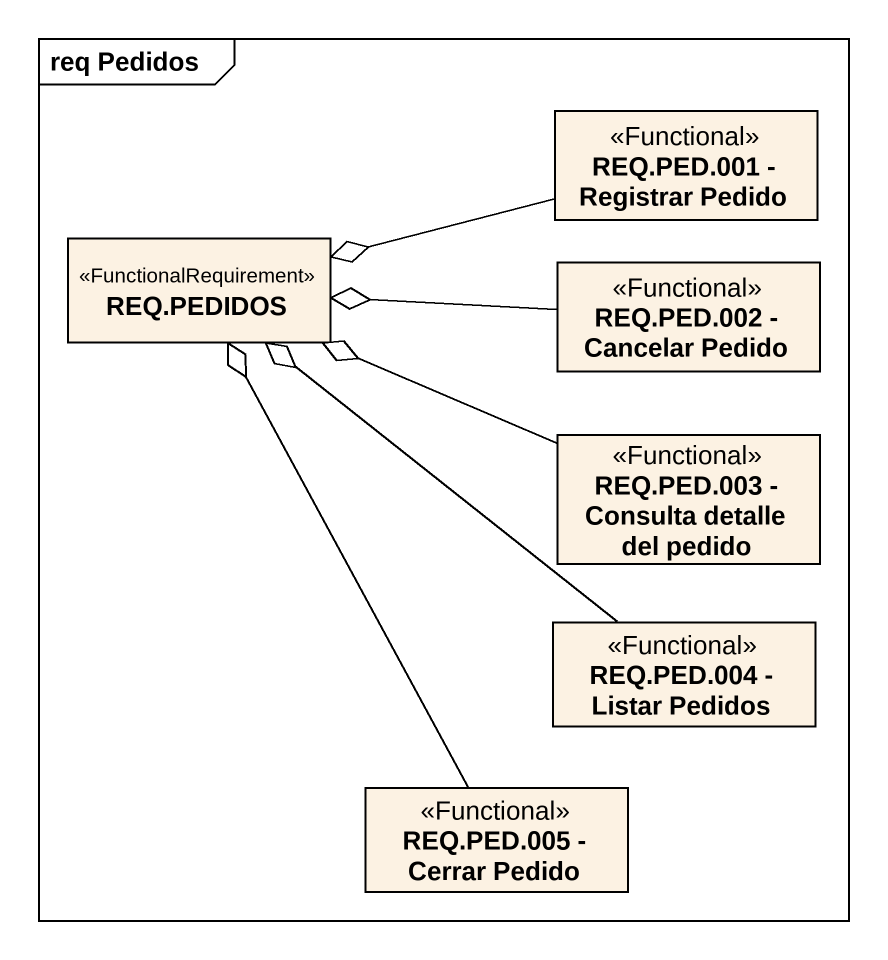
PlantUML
@startuml
mainframe req Pedidos
hide circle
hide empty members
class "REQ.PED.001 - Registrar Pedido" as REQ_PED_001_Registrar_Pedido <<Functional>>
class "REQ.PEDIDOS" as REQ_PEDIDOS <<FunctionalRequirement>>
class "REQ.PED.002 - Cancelar Pedido" as REQ_PED_002_Cancelar_Pedido <<Functional>>
class "REQ.PED.003 - Consulta detalle del pedido" as REQ_PED_003_Consulta <<Functional>>
class "REQ.PED.004 - Listar Pedidos" as REQ_PED_004_Listar_Pedidos <<Functional>>
class "REQ.PED.005 - Cerrar Pedido" as REQ_PED_005_Cerrar_Pedido <<Functional>>
REQ_PED_001_Registrar_Pedido -left-o REQ_PEDIDOS
REQ_PED_002_Cancelar_Pedido -left-o REQ_PEDIDOS
REQ_PED_003_Consulta -left-o REQ_PEDIDOS
REQ_PED_004_Listar_Pedidos -up-o REQ_PEDIDOS
REQ_PED_005_Cerrar_Pedido -up-o REQ_PEDIDOS
@enduml
